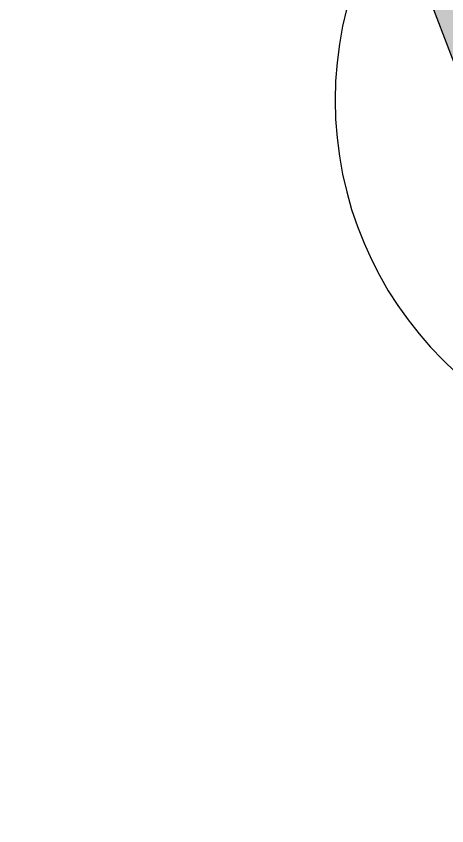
# Model space of a CAD drawing. Header units: millimetres. Extents: x 837300 to 838100, y 1173100 to 1173878.
# Drawn here: x 837850.512 to 837851.229, y 1173319.948 to 1173321.295 of the extents above; entities that cross this region are included whole.
import ezdxf

# ---------------------------------------------------------------- set-up
doc = ezdxf.new("R2010")
doc.units = ezdxf.units.MM
for name, color, linetype in [('.', 255, 'Continuous'), ('1MURO', 5, 'Continuous'), ('OLD-ANT-PLANTAS PROPUESTAS$0$A-BORDE DE LOSA PERFIL IPE', 2, 'Continuous'), ('OLD-ANT-PLANTAS PROPUESTAS$0$A-FONDO_250', 250, 'Continuous'), ('OLD-ANT-PLANTAS PROPUESTAS$0$A-FONDO_253', 253, 'Continuous'), ('OLD-ANT-PLANTAS PROPUESTAS$0$KCIG-AP-DW-XR-VENTANERIA$0$A-A BORDILLO', 1, 'Continuous'), ('pv', 1, 'Continuous')]:
    doc.layers.add(name, color=color, linetype=linetype)

# ---------------------------------------------------------------- blocks, each defined once
blk = doc.blocks.new('ecalera n2')
at = {"layer": '.', "extrusion": (2.73912e-09, -5.94089e-15, 1)}
h = blk.add_hatch(color=254, dxfattribs=at)
h.dxf.hatch_style = 1
h.paths.add_polyline_path([(232.8723, -992.4372), (229.5449, -985.0123), (232.5823, -982.9649), (237.4147, -987.8245), (237.3792, -987.8598), (232.576, -983.0295), (229.608, -985.0301), (232.9161, -992.4128)])
at = {"layer": '1MURO', "extrusion": (0.006911, 0.006124, 0.999957), "elevation": -4.4124}
for points in [[(231.8707, -981.75), (231.6545, -981.958), (237.5364, -987.8688), (237.7525, -987.6608)], [(231.8705, -981.7641), (231.6688, -981.9582), (237.5365, -987.8548), (237.7383, -987.6606)]]:
    blk.add_lwpolyline(points, close=True, dxfattribs=at)
at = {"layer": 'pv', "extrusion": (2.73912e-09, -5.94089e-15, 1), "elevation": 0}
blk.add_lwpolyline([(232.8723, -992.4372), (229.5449, -985.0123), (232.5823, -982.9649), (237.4147, -987.8245), (237.3792, -987.8598), (232.576, -983.0295), (229.608, -985.0301), (232.9161, -992.4128)], close=True, dxfattribs=at)
blk = doc.blocks.new('*U296')
at = {"layer": 'Defpoints'}
blk.add_circle((0.6114, 0), 0.6114, dxfattribs=at)

msp = doc.modelspace()

# ---------------------------------------------------------------- hatches: boundary and pattern name
at = {"layer": 'OLD-ANT-PLANTAS PROPUESTAS$0$A-FONDO_253'}
h = msp.add_hatch(color=256, dxfattribs=at)
h.dxf.hatch_style = 1
edge = h.paths.add_edge_path(flags=16)
edge.add_arc((837846.5301, 1173295.9539), 7.5868, 283.24708, 358.05936, ccw=False)
edge.add_arc((837850.9885, 1173281.9328), 7.1719, 112.28617, 191.82687)
edge.add_arc((837834.7347, 1173278.7898), 9.3844, -50.43584, 10.26977, ccw=False)
edge.add_arc((837836.7502, 1173276.3917), 6.2521, 215.49265, 309.32323, ccw=False)
edge.add_arc((837839.3233, 1173278.1782), 9.3844, 124.2365, 215.25171, ccw=False)
edge.add_arc((837831.606, 1173289.3927), 4.2293, 305.1934, 455.5205)
edge.add_arc((837830.0952, 1173303.8802), 10.337, 219.23687, 276.13054, ccw=False)
edge.add_arc((837827.4308, 1173301.6876), 6.8864, 124.75996, 219.12947, ccw=False)
edge.add_arc((837829.3822, 1173298.8418), 10.337, 56.26131, 124.65256, ccw=False)
edge.add_arc((837840.804, 1173317.2321), 11.3224, 239.88657, 421.47065)
edge.add_arc((837858.6597, 1173341.4001), 18.8991, 173.43872, 228.80264, ccw=False)
edge.add_arc((837850.1752, 1173342.3759), 10.3588, 80.76479, 173.43812, ccw=False)
edge.add_arc((837848.8044, 1173333.9463), 18.8991, 8.12746, 80.7642, ccw=False)
edge.add_arc((837881.8451, 1173340.7768), 14.9226, 196.18157, 260.44966)
edge.add_arc((837878.036, 1173314.5823), 11.556, 37.21916, 83.37462, ccw=False)
edge.add_arc((837882.5177, 1173318.45), 5.6597, -57.8326, 33.4794, ccw=False)
edge.add_arc((837879.2428, 1173323.8339), 11.961, 260.10736, 301.71618, ccw=False)
edge.add_arc((837872.6989, 1173296.5677), 16.1206, 73.83152, 104.33831)
edge.add_arc((837874.2834, 1173292.5474), 20.4152, 105.85279, 171.12519)
edge = h.paths.add_edge_path()
edge.add_arc((837846.5301, 1173295.9539), 7.7368, 283.33578, 357.9916, ccw=False)
edge.add_arc((837850.9885, 1173281.9328), 7.0219, 112.38194, 191.84335)
edge.add_arc((837834.7347, 1173278.7898), 9.5344, -50.43773, 10.28213, ccw=False)
edge.add_arc((837836.7502, 1173276.3917), 6.4021, 215.48982, 309.32606, ccw=False)
edge.add_arc((837839.3233, 1173278.1782), 9.5344, 124.24413, 215.2536, ccw=False)
edge.add_arc((837831.606, 1173289.3927), 4.0793, 305.2108, 455.5094)
edge.add_arc((837830.0952, 1173303.8802), 10.487, 219.2361, 276.12613, ccw=False)
edge.add_arc((837827.4308, 1173301.6876), 7.0364, 124.75882, 219.13062, ccw=False)
edge.add_arc((837829.3822, 1173298.8418), 10.487, 56.28743, 124.65333, ccw=False)
edge.add_arc((837840.804, 1173317.2321), 11.1724, 239.91074, 421.55559)
edge.add_arc((837858.6597, 1173341.4001), 19.0491, 173.43872, 228.85298, ccw=False)
edge.add_arc((837850.1752, 1173342.3759), 10.5088, 80.76479, 173.43813, ccw=False)
edge.add_arc((837848.8044, 1173333.9463), 19.0491, 8.15937, 80.7642, ccw=False)
edge.add_arc((837881.8451, 1173340.7768), 14.7726, 196.22235, 260.43489)
edge.add_arc((837878.036, 1173314.5823), 11.706, 37.19528, 83.35576, ccw=False)
edge.add_arc((837882.5177, 1173318.45), 5.8097, -57.83845, 33.52785, ccw=False)
edge.add_arc((837879.2428, 1173323.8339), 12.111, 260.06824, 301.71896, ccw=False)
edge.add_arc((837872.6989, 1173296.5677), 15.9706, 73.80218, 104.33121)
edge.add_arc((837874.2834, 1173292.5474), 20.2652, 105.8584, 171.09967)

# ---------------------------------------------------------------- linework, layer by layer
at = {"layer": 'OLD-ANT-PLANTAS PROPUESTAS$0$A-BORDE DE LOSA PERFIL IPE'}
for points in [[(837854.2622, 1173295.6828, -0.33778), (837848.3147, 1173288.4257, 0.361311), (837844.116, 1173280.4916, -0.271319), (837840.8074, 1173271.4394, -0.433963), (837831.5374, 1173272.6749, -0.419383), (837833.9581, 1173286.0598, 0.7694), (837831.2144, 1173293.4531, -0.253457), (837821.9726, 1173297.247, -0.436743), (837823.4192, 1173307.4685, -0.307477), (837835.2027, 1173307.5652, 1.014458), (837846.1254, 1173327.0557, -0.246615), (837839.7353, 1173343.5768, -0.427946), (837851.8618, 1173352.7485, -0.32784), (837867.6607, 1173336.6499, 0.287749), (837879.3904, 1173326.2096, -0.204182), (837887.3607, 1173321.6589, -0.421215), (837885.6102, 1173313.5318, -0.183763), (837877.154, 1173311.9044, 0.134002), (837868.7457, 1173312.0413, 0.292616), (837854.2622, 1173295.6828)], [(837854.1126, 1173295.697, -0.338541), (837848.2687, 1173288.569, 0.361702), (837843.9688, 1173280.4629, -0.271252), (837840.7121, 1173271.5552, -0.433934), (837831.6598, 1173272.7618, -0.419413), (837834.0435, 1173285.9365, 0.769597), (837831.1992, 1173293.6024, -0.253474), (837822.0889, 1173297.3418, -0.436731), (837823.5046, 1173307.3452, -0.307598), (837835.1234, 1173307.4378, 1.01392), (837846.2116, 1173327.1796, -0.246382), (837839.8843, 1173343.5597, -0.427946), (837851.8377, 1173352.6004, -0.327994), (837867.5138, 1173336.6182, 0.288012), (837879.3693, 1173326.0611, -0.204159), (837887.2383, 1173321.5721, -0.420936), (837885.5309, 1173313.6591, -0.183574), (837877.1879, 1173312.0507, 0.133903), (837868.7067, 1173312.1862, 0.292763)]]:
    msp.add_lwpolyline(points, format="xyb", close=True, dxfattribs=at)
at = {"layer": 'OLD-ANT-PLANTAS PROPUESTAS$0$A-FONDO_250'}
msp.add_arc((837840.7974, 1173317.2292), 11.3224, 251.64256, 32.08423, dxfattribs=at)
at = {"layer": 'OLD-ANT-PLANTAS PROPUESTAS$0$KCIG-AP-DW-XR-VENTANERIA$0$A-A BORDILLO'}
for points in [[(837837.2013, 1173306.3991, 0.412981), (837851.6523, 1173313.5797, 0.286245), (837848.8784, 1173325.3558, 0.058052), (837845.7729, 1173327.6785, -0.231654), (837840.5871, 1173341.5413, -0.091594), (837841.5542, 1173345.3543, -0.057709), (837842.863, 1173347.5253, -0.16748), (837847.3229, 1173350.8753, -0.028238), (837849.768, 1173351.515, -0.095083), (837853.6744, 1173351.4092, -0.310306), (837867.2323, 1173337.9039, 0.315386), (837879.3918, 1173325.9639, -0.033337), (837880.9596, 1173325.6623, -0.13511), (837886.1584, 1173321.8904, -0.373744), (837885.8565, 1173314.4926, -0.130113), (837881.0475, 1173311.9718, -0.027753), (837879.7033, 1173311.8408, -0.062658), (837877.2112, 1173312.0525, 0.133985), (837868.6988, 1173312.2021, 0.080389), (837862.771, 1173309.4431, 0.061947)], [(837862.6868, 1173309.5673, -0.080413), (837868.66, 1173312.347, -0.133928), (837877.2479, 1173312.198, 0.062515), (837879.6972, 1173311.9907, 0.02764), (837881.0194, 1173312.1192, 0.12985), (837885.7512, 1173314.5995, 0.37346), (837886.0413, 1173321.7967, 0.134946), (837880.9141, 1173325.5191, 0.033245), (837879.3701, 1173325.8155, -0.315435), (837867.0849, 1173337.8763, 0.310345), (837853.6448, 1173351.2621, 0.095084), (837849.795, 1173351.3674, 0.028207), (837847.369, 1173350.7325, 0.167625), (837842.9846, 1173347.4373, 0.057826), (837841.6906, 1173345.2919, 0.091663), (837840.7366, 1173341.5288, 0.231395), (837845.8606, 1173327.8018, -0.057873), (837848.9832, 1173325.4639, -0.285426), (837851.8066, 1173313.5634, -0.0005), (837851.7944, 1173313.5297, -0.413063), (837837.1505, 1173306.2579, -0.051877)]]:
    msp.add_lwpolyline(points, format="xyb", dxfattribs=at)

# ---------------------------------------------------------------- block references
at = {"rotation": 37.10145987090589}
msp.add_blockref('ecalera n2', (837066.8578, 1173963.6604), dxfattribs=at)
at = {"extrusion": (-1.97617e-06, -7.26235e-07, -1), "zscale": -1, "rotation": 70.16116238588339}
msp.add_blockref('*U296', (-837851.8621, 1173320.5799, -2.5078), dxfattribs=at)

doc.saveas('drawing.dxf')
